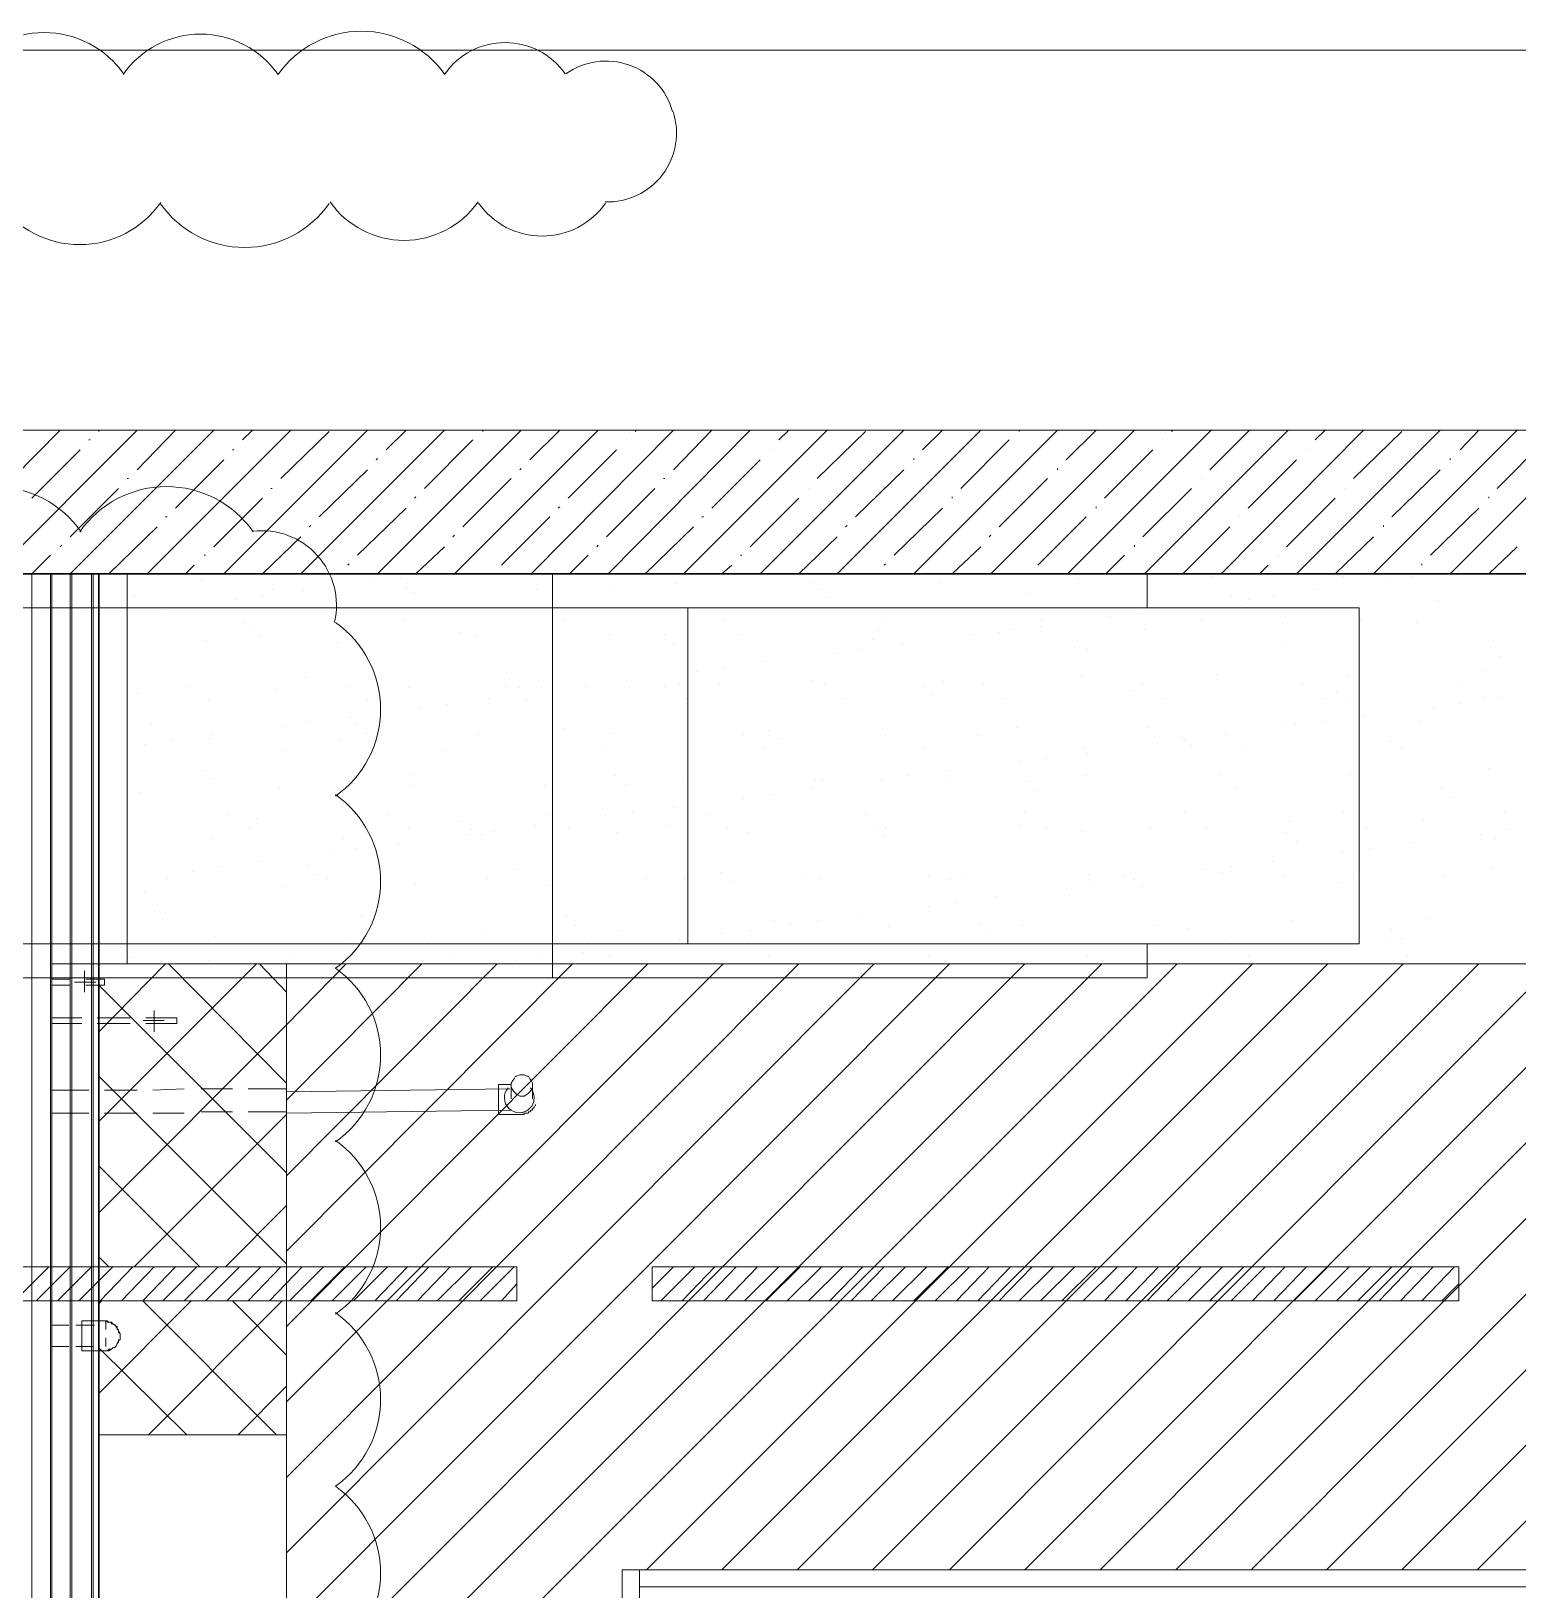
# Model space of a CAD drawing. Header units: millimetres. Extents: x -356862 to 418287, y 0 to 839748.
# Drawn here: x 382239 to 384501, y 762703 to 765074 of the extents above; entities that cross this region are included whole.
import ezdxf

# ---------------------------------------------------------------- set-up
doc = ezdxf.new("R2010")
doc.units = ezdxf.units.MM
doc.layers.add('PDF _Геометрия', color=7, linetype='Continuous', true_color=0xbababa)

msp = doc.modelspace()

# ---------------------------------------------------------------- linework, layer by layer
at = {"layer": 'PDF _Геометрия', "color": 1, "lineweight": 20}
for points in [[(382868.3751, 765008.4931, 0.520539998), (382614.7833, 765008.4931, 0.520540086), (382379, 765008.7787)], [(382380.2516, 765009.0975, 0.520539885), (382137.3001, 765009.0975, 0.520539952), (381908.4042, 765008.46)], [(382315.1154, 764312.9116, 0.520539955), (382050.8833, 764312.9116, 0.520539955), (381786.7486, 764312.9116)], [(382702.0277, 763384.6417, 0.520539955), (382702.0277, 763648.8738, 0.520539955), (382702.0277, 763913.0085)], [(382702.0277, 762596.5686, 0.520539955), (382702.0277, 762860.8006, 0.520539955), (382702.0277, 763124.9353)]]:
    msp.add_lwpolyline(points, format="xyb", dxfattribs=at)
at = {"layer": 'PDF _Геометрия', "color": 251, "lineweight": 20, "true_color": 0x545454}
msp.add_lwpolyline([(385981.1526, 763911.3212), (385981.1526, 763935.1357), (385981.1526, 765045.7542), (385885.8948, 765045.7542), (380241.8742, 765045.7542)], dxfattribs=at)
at = {"layer": 'PDF _Геометрия', "color": 7, "lineweight": 5}
msp.add_lwpolyline([(387093.9361, 764467.713), (387005.1732, 764467.713), (379546.9257, 764467.713), (379510.1216, 764614.9295), (379436.5134, 764318.3315), (379399.7093, 764467.713), (371939.2969, 764467.713), (371850.534, 764467.713)], dxfattribs=at)
at = {"layer": 'PDF _Геометрия', "color": 7, "lineweight": 30}
msp.add_lwpolyline([(372246.7196, 764467.713), (372246.7196, 764249.0532), (387005.1732, 764249.0532)], dxfattribs=at)
at = {"layer": 'PDF _Геометрия', "color": 8, "lineweight": 9, "true_color": 0x808080}
for points in [[(382066.9257, 764249.0532), (382283.4206, 764467.713)], [(382181.668, 764249.0532), (382400.3278, 764467.713)], [(382298.5752, 764249.0532), (382517.235, 764467.713)], [(382341.8742, 764465.548), (382341.8742, 764467.713)], [(382400.3278, 764407.0944), (382458.7814, 764467.713)], [(382415.4824, 764249.0532), (382634.1422, 764467.713)], [(382532.3897, 764249.0532), (382751.0495, 764467.713)], [(382560.534, 764452.5584), (382575.6886, 764467.713)], [(382618.9876, 764394.1047), (382692.5959, 764465.548)], [(382649.2969, 764249.0532), (382867.9567, 764467.713)], [(382766.2041, 764249.0532), (382984.8639, 764467.713)], [(382779.1938, 764437.4037), (382809.5031, 764467.713)], [(382883.1113, 764249.0532), (383101.7711, 764467.713)], [(382926.4103, 764465.548), (382926.4103, 764467.713)], [(382997.8536, 764422.2491), (383043.3175, 764467.713)], [(383000.0185, 764249.0532), (383216.5134, 764467.713)], [(383116.9257, 764249.0532), (383333.4206, 764467.713)], [(383158.0598, 764465.548), (383160.2247, 764467.713)], [(383216.5134, 764407.0944), (383274.967, 764467.713)], [(383231.668, 764249.0532), (383450.3278, 764467.713)], [(383348.5752, 764249.0532), (383567.235, 764467.713)], [(383376.7196, 764452.5584), (383391.8742, 764467.713)], [(383435.1732, 764394.1047), (383508.7814, 764465.548)], [(383465.4824, 764249.0532), (383684.1422, 764467.713)], [(383582.3897, 764249.0532), (383801.0495, 764467.713)], [(383595.3794, 764437.4037), (383625.6886, 764467.713)], [(383699.2969, 764249.0532), (383917.9567, 764467.713)], [(383742.5959, 764465.548), (383742.5959, 764467.713)], [(383814.0391, 764422.2491), (383859.5031, 764467.713)], [(383816.2041, 764249.0532), (384034.8639, 764467.713)], [(383933.1113, 764249.0532), (384151.7711, 764467.713)], [(383974.2453, 764465.548), (383976.4103, 764467.713)], [(384032.6989, 764407.0944), (384093.3175, 764467.713)], [(384050.0185, 764249.0532), (384266.5134, 764467.713)], [(384164.7608, 764249.0532), (384383.4206, 764467.713)], [(384192.9051, 764452.5584), (384208.0598, 764467.713)], [(384251.3587, 764394.1047), (384324.967, 764465.548)], [(384281.668, 764249.0532), (384500.3278, 764467.713)], [(384398.5752, 764249.0532), (384617.235, 764467.713)], [(384413.7299, 764437.4037), (384441.8742, 764467.713)], [(382240.1216, 764363.7955), (382313.7299, 764437.4037)], [(382326.7196, 764452.5584), (382328.8845, 764452.5584)], [(382545.3794, 764437.4037), (382547.5443, 764437.4037)], [(382837.6474, 764378.9501), (382911.2556, 764452.5584)], [(383056.3072, 764363.7955), (383129.9154, 764437.4037)], [(383145.0701, 764452.5584), (383145.0701, 764452.5584)], [(383363.7299, 764437.4037), (383363.7299, 764437.4037)], [(383653.833, 764378.9501), (383727.4412, 764452.5584)], [(383872.4928, 764363.7955), (383946.101, 764437.4037)], [(383961.2556, 764452.5584), (383961.2556, 764452.5584)], [(384179.9154, 764437.4037), (384179.9154, 764437.4037)], [(384470.0185, 764378.9501), (384543.6268, 764452.5584)], [(382458.7814, 764348.6408), (382532.3897, 764422.2491)], [(382764.0391, 764422.2491), (382766.2041, 764424.414)], [(382982.6989, 764407.0944), (382984.8639, 764409.2594)], [(383274.967, 764348.6408), (383348.5752, 764422.2491)], [(383582.3897, 764422.2491), (383582.3897, 764424.414)], [(383801.0495, 764407.0944), (383801.0495, 764409.2594)], [(384091.1526, 764348.6408), (384164.7608, 764422.2491)], [(384398.5752, 764422.2491), (384398.5752, 764424.414)], [(382385.1732, 764394.1047), (382387.3381, 764394.1047)], [(382677.4412, 764335.6511), (382751.0495, 764407.0944)], [(382896.101, 764320.4965), (382969.7093, 764394.1047)], [(383201.3587, 764394.1047), (383203.5237, 764394.1047)], [(383493.6268, 764335.6511), (383567.235, 764407.0944)], [(383712.2866, 764320.4965), (383785.8948, 764394.1047)], [(384019.7093, 764394.1047), (384019.7093, 764394.1047)], [(384309.8123, 764335.6511), (384383.4206, 764407.0944)], [(382298.5752, 764305.3419), (382372.1835, 764378.9501)], [(382517.235, 764290.1872), (382590.8433, 764363.7955)], [(382603.833, 764378.9501), (382605.9979, 764378.9501)], [(382822.4928, 764363.7955), (382824.6577, 764365.9604)], [(383114.7608, 764305.3419), (383188.369, 764378.9501)], [(383333.4206, 764290.1872), (383407.0288, 764363.7955)], [(383422.1835, 764378.9501), (383422.1835, 764378.9501)], [(383640.8433, 764363.7955), (383640.8433, 764365.9604)], [(383930.9464, 764305.3419), (384004.5546, 764378.9501)], [(384149.6062, 764290.1872), (384223.2144, 764363.7955)], [(384238.369, 764378.9501), (384238.369, 764378.9501)], [(384457.0288, 764363.7955), (384457.0288, 764365.9604)], [(382735.8948, 764277.1975), (382809.5031, 764348.6408)], [(383041.1526, 764348.6408), (383043.3175, 764350.8058)], [(383552.0804, 764277.1975), (383625.6886, 764348.6408)], [(383859.5031, 764348.6408), (383859.5031, 764350.8058)], [(384368.266, 764277.1975), (384441.8742, 764348.6408)], [(382357.0288, 764249.0532), (382430.6371, 764320.4965)], [(382443.6268, 764335.6511), (382445.7917, 764335.6511)], [(382662.2866, 764320.4965), (382664.4515, 764322.6614)], [(382954.5546, 764262.0429), (383028.1629, 764335.6511)], [(383173.2144, 764249.0532), (383246.8227, 764320.4965)], [(383259.8123, 764335.6511), (383261.9773, 764335.6511)], [(383478.4721, 764320.4965), (383480.6371, 764322.6614)], [(383770.7402, 764262.0429), (383844.3484, 764335.6511)], [(383991.5649, 764249.0532), (384063.0082, 764320.4965)], [(384078.1629, 764335.6511), (384078.1629, 764335.6511)], [(384296.8227, 764320.4965), (384296.8227, 764322.6614)], [(382283.4206, 764290.1872), (382285.5855, 764292.3522)], [(382590.8433, 764249.0532), (382649.2969, 764305.3419)], [(382824.6577, 764249.0532), (382867.9567, 764290.1872)], [(382880.9464, 764305.3419), (382883.1113, 764307.5068)], [(383099.6062, 764290.1872), (383101.7711, 764292.3522)], [(383407.0288, 764249.0532), (383465.4824, 764305.3419)], [(383640.8433, 764249.0532), (383684.1422, 764290.1872)], [(383697.1319, 764305.3419), (383699.2969, 764307.5068)], [(383917.9567, 764290.1872), (383917.9567, 764292.3522)], [(384223.2144, 764249.0532), (384281.668, 764305.3419)], [(384457.0288, 764249.0532), (384500.3278, 764290.1872)], [(382240.1216, 764249.0532), (382268.266, 764277.1975)], [(382502.0804, 764277.1975), (382504.2453, 764277.1975)], [(383058.4721, 764249.0532), (383086.6165, 764277.1975)], [(383318.266, 764277.1975), (383320.4309, 764277.1975)], [(383874.6577, 764249.0532), (383902.802, 764277.1975)], [(384136.6165, 764277.1975), (384136.6165, 764277.1975)], [(382473.9361, 764249.0532), (382486.9257, 764262.0429)], [(382720.7402, 764262.0429), (382722.9051, 764264.2078)], [(382941.5649, 764249.0532), (382941.5649, 764249.0532)], [(383290.1216, 764249.0532), (383305.2763, 764262.0429)], [(383536.9257, 764262.0429), (383539.0907, 764264.2078)], [(383757.7505, 764249.0532), (383757.7505, 764249.0532)], [(384108.4721, 764249.0532), (384121.4618, 764262.0429)], [(384355.2763, 764262.0429), (384355.2763, 764264.2078)]]:
    msp.add_lwpolyline(points, dxfattribs=at)
at = {"layer": 'PDF _Геометрия', "color": 150, "lineweight": 30, "true_color": 0x0080ff}
msp.add_lwpolyline([(382341.8742, 764249.0532), (382341.8742, 760278.5377), (375448.6783, 760278.5377), (375448.6783, 764249.0532)], close=True, dxfattribs=at)
at = {"layer": 'PDF _Геометрия', "color": 252, "lineweight": 18, "true_color": 0x989898}
for points in [[(375706.3072, 763686.1666), (375604.5546, 763686.1666), (375578.5752, 763686.1666), (375578.5752, 764197.0944), (375604.5546, 764197.0944), (375604.5546, 764249.0532), (383032.4928, 764249.0532), (383032.4928, 764197.0944), (375604.5546, 764197.0944), (375604.5546, 764249.0532), (375528.7814, 764249.0532), (375528.7814, 763634.2078), (375604.5546, 763634.2078), (375604.5546, 763686.1666)], [(383937.4412, 764197.0944), (383937.4412, 764249.0532), (383032.4928, 764249.0532), (383032.4928, 764197.0944)], [(383238.1629, 764197.0944), (383084.4515, 764197.0944), (383032.4928, 764197.0944), (383032.4928, 763686.1666)], [(382049.6062, 763686.1666), (383032.4928, 763686.1666), (383032.4928, 763634.2078), (382049.6062, 763634.2078)], [(383238.1629, 763686.1666), (383084.4515, 763686.1666), (383032.4928, 763686.1666), (383032.4928, 763634.2078), (383937.4412, 763634.2078), (383937.4412, 763686.1666)]]:
    msp.add_lwpolyline(points, dxfattribs=at)
at = {"layer": 'PDF _Геометрия', "color": 254, "lineweight": 5, "true_color": 0xdcdcdc}
for points in [[(382240.1216, 764249.0532), (382240.1216, 760278.5377)], [(382270.4309, 764249.0532), (382270.4309, 760278.5377)], [(382300.7402, 764249.0532), (382300.7402, 760278.5377)], [(382331.0495, 764249.0532), (382331.0495, 760278.5377)]]:
    msp.add_lwpolyline(points, close=True, dxfattribs=at)
for points in [[(382268.266, 760278.5377), (382268.266, 764249.0532)], [(382298.5752, 760278.5377), (382298.5752, 764249.0532)], [(382333.2144, 760278.5377), (382333.2144, 764249.0532)]]:
    msp.add_lwpolyline(points, dxfattribs=at)
at = {"layer": 'PDF _Геометрия', "color": 24, "lineweight": 18, "true_color": 0xa12502}
msp.add_lwpolyline([(382385.1732, 764249.0532), (386312.3897, 764249.0532), (386312.3897, 760278.5377), (386002.802, 760278.5377), (386002.802, 763655.8573), (382385.1732, 763655.8573)], close=True, dxfattribs=at)
for points in [[(384037.0288, 764244.7233), (384037.0288, 764244.7233)], [(384236.2041, 764244.7233), (384236.2041, 764244.7233)], [(384340.1216, 764244.7233), (384340.1216, 764244.7233)], [(382497.7505, 764238.2285), (382497.7505, 764238.2285)], [(382605.9979, 764225.2388), (382605.9979, 764225.2388)], [(382653.6268, 764223.0738), (382653.6268, 764223.0738)], [(382759.7093, 764238.2285), (382759.7093, 764238.2285)], [(382800.8433, 764242.5584), (382800.8433, 764242.5584)], [(382809.5031, 764233.8986), (382809.5031, 764233.8986)], [(382809.5031, 764227.4037), (382809.5031, 764227.4037)], [(382822.4928, 764220.9089), (382822.4928, 764220.9089)], [(383008.6783, 764225.2388), (383008.6783, 764225.2388)], [(383125.5855, 764227.4037), (383125.5855, 764227.4037)], [(383220.8433, 764233.8986), (383220.8433, 764233.8986)], [(383424.3484, 764236.0635), (383424.3484, 764236.0635)], [(383437.3381, 764225.2388), (383437.3381, 764225.2388)], [(383623.5237, 764236.0635), (383623.5237, 764236.0635)], [(383833.5237, 764242.5584), (383833.5237, 764242.5584)], [(384195.0701, 764225.2388), (384195.0701, 764225.2388)], [(384301.1526, 764238.2285), (384301.1526, 764238.2285)], [(382395.9979, 764216.579), (382395.9979, 764216.579)], [(382549.7093, 764210.0841), (382549.7093, 764210.0841)], [(382590.8433, 764214.414), (382590.8433, 764214.414)], [(383452.4928, 764212.2491), (383452.4928, 764212.2491)], [(383753.4206, 764218.7439), (383753.4206, 764218.7439)], [(383985.0701, 764197.0944), (383985.0701, 764197.0944)], [(384065.1732, 764216.579), (384065.1732, 764216.579)], [(384080.3278, 764201.4243), (384080.3278, 764201.4243)], [(384091.1526, 764210.0841), (384091.1526, 764210.0841)], [(384130.1216, 764216.579), (384130.1216, 764216.579)], [(384381.2556, 764207.9192), (384381.2556, 764207.9192)], [(382443.6268, 764194.9295), (382443.6268, 764194.9295)], [(382562.6989, 764175.445), (382562.6989, 764175.445)], [(382805.1732, 764177.6099), (382805.1732, 764177.6099)], [(383049.8123, 764177.6099), (383049.8123, 764177.6099)], [(383292.2866, 764177.6099), (383292.2866, 764177.6099)], [(383534.7608, 764177.6099), (383534.7608, 764177.6099)], [(383777.235, 764177.6099), (383777.235, 764177.6099)], [(383881.1526, 764184.1047), (383881.1526, 764184.1047)], [(383922.2866, 764188.4346), (383922.2866, 764188.4346)], [(384019.7093, 764179.7748), (384019.7093, 764179.7748)], [(384143.1113, 764173.28), (384143.1113, 764173.28)], [(384262.1835, 764179.7748), (384262.1835, 764179.7748)], [(384346.6165, 764175.445), (384346.6165, 764175.445)], [(382573.5237, 764166.7852), (382573.5237, 764166.7852)], [(382588.6783, 764153.7955), (382588.6783, 764153.7955)], [(382891.7711, 764160.2903), (382891.7711, 764160.2903)], [(382915.5855, 764153.7955), (382915.5855, 764153.7955)], [(383119.0907, 764155.9604), (383119.0907, 764155.9604)], [(383203.5237, 764155.9604), (383203.5237, 764155.9604)], [(383318.266, 764155.9604), (383318.266, 764155.9604)], [(383519.6062, 764149.4656), (383519.6062, 764149.4656)], [(383528.266, 764162.4553), (383528.266, 764162.4553)], [(383671.1526, 764155.9604), (383671.1526, 764155.9604)], [(383712.2866, 764160.2903), (383712.2866, 764160.2903)], [(383733.9361, 764164.6202), (383733.9361, 764164.6202)], [(383775.0701, 764168.9501), (383775.0701, 764168.9501)], [(383933.1113, 764164.6202), (383933.1113, 764164.6202)], [(382506.4103, 764147.3006), (382506.4103, 764147.3006)], [(382705.5855, 764145.1357), (382705.5855, 764145.1357)], [(383216.5134, 764142.9707), (383216.5134, 764142.9707)], [(383461.1526, 764127.8161), (383461.1526, 764127.8161)], [(383502.2866, 764134.3109), (383502.2866, 764134.3109)], [(383565.0701, 764140.8058), (383565.0701, 764140.8058)], [(383831.3587, 764147.3006), (383831.3587, 764147.3006)], [(383846.5134, 764134.3109), (383846.5134, 764134.3109)], [(384147.4412, 764140.8058), (384147.4412, 764140.8058)], [(384459.1938, 764136.4759), (384459.1938, 764136.4759)], [(383292.2866, 764106.1666), (383292.2866, 764106.1666)], [(383355.0701, 764114.8264), (383355.0701, 764114.8264)], [(384452.6989, 764101.8367), (384452.6989, 764101.8367)], [(384474.3484, 764123.4862), (384474.3484, 764123.4862)], [(382476.101, 764078.0223), (382476.101, 764078.0223)], [(382655.7917, 764091.012), (382655.7917, 764091.012)], [(382718.5752, 764078.0223), (382718.5752, 764078.0223)], [(382961.0495, 764078.0223), (382961.0495, 764078.0223)], [(382967.5443, 764088.847), (382967.5443, 764088.847)], [(383082.2866, 764078.0223), (383082.2866, 764078.0223)], [(383145.0701, 764086.6821), (383145.0701, 764086.6821)], [(383203.5237, 764078.0223), (383203.5237, 764078.0223)], [(383225.1732, 764082.3522), (383225.1732, 764082.3522)], [(383251.1526, 764099.6718), (383251.1526, 764099.6718)], [(383285.7917, 764082.3522), (383285.7917, 764082.3522)], [(383428.6783, 764086.6821), (383428.6783, 764086.6821)], [(383445.9979, 764080.1872), (383445.9979, 764080.1872)], [(383597.5443, 764078.0223), (383597.5443, 764078.0223)], [(383627.8536, 764084.5171), (383627.8536, 764084.5171)], [(383688.4721, 764080.1872), (383688.4721, 764080.1872)], [(383837.8536, 764093.1769), (383837.8536, 764093.1769)], [(383930.9464, 764080.1872), (383930.9464, 764080.1872)], [(384043.5237, 764095.3419), (384043.5237, 764095.3419)], [(384173.4206, 764080.1872), (384173.4206, 764080.1872)], [(384242.6989, 764093.1769), (384242.6989, 764093.1769)], [(384415.8948, 764080.1872), (384415.8948, 764080.1872)], [(382400.3278, 764067.1975), (382400.3278, 764067.1975)], [(382508.5752, 764056.3728), (382508.5752, 764056.3728)], [(382610.3278, 764073.6924), (382610.3278, 764073.6924)], [(382751.0495, 764056.3728), (382751.0495, 764056.3728)], [(382813.833, 764075.8573), (382813.833, 764075.8573)], [(382935.0701, 764058.5377), (382935.0701, 764058.5377)], [(382982.6989, 764075.8573), (382982.6989, 764075.8573)], [(382993.5237, 764056.3728), (382993.5237, 764056.3728)], [(383015.1732, 764075.8573), (383015.1732, 764075.8573)], [(383041.1526, 764073.6924), (383041.1526, 764073.6924)], [(383235.9979, 764058.5377), (383235.9979, 764058.5377)], [(383478.4721, 764058.5377), (383478.4721, 764058.5377)], [(383610.534, 764065.0326), (383610.534, 764065.0326)], [(383720.9464, 764058.5377), (383720.9464, 764058.5377)], [(383913.6268, 764071.5274), (383913.6268, 764071.5274)], [(383963.4206, 764058.5377), (383963.4206, 764058.5377)], [(384208.0598, 764058.5377), (384208.0598, 764058.5377)], [(384225.3794, 764069.3625), (384225.3794, 764069.3625)], [(384240.534, 764056.3728), (384240.534, 764056.3728)], [(384450.534, 764060.7027), (384450.534, 764060.7027)], [(384476.5134, 764060.7027), (384476.5134, 764060.7027)], [(382725.0701, 764030.3934), (382725.0701, 764030.3934)], [(382831.1526, 764045.548), (382831.1526, 764045.548)], [(382872.2866, 764049.8779), (382872.2866, 764049.8779)], [(384266.5134, 764032.5584), (384266.5134, 764032.5584)], [(384372.5959, 764045.548), (384372.5959, 764045.548)], [(384413.7299, 764052.0429), (384413.7299, 764052.0429)], [(382421.9773, 764021.7336), (382421.9773, 764021.7336)], [(382621.1526, 764017.4037), (382621.1526, 764017.4037)], [(382662.2866, 764023.8986), (382662.2866, 764023.8986)], [(382733.7299, 764019.5687), (382733.7299, 764019.5687)], [(382748.8845, 764006.579), (382748.8845, 764006.579)], [(383049.8123, 764013.0738), (383049.8123, 764013.0738)], [(383123.4206, 764006.579), (383123.4206, 764006.579)], [(383361.5649, 764010.9089), (383361.5649, 764010.9089)], [(383534.7608, 764013.0738), (383534.7608, 764013.0738)], [(383738.266, 764015.2388), (383738.266, 764015.2388)], [(383937.4412, 764015.2388), (383937.4412, 764015.2388)], [(384147.4412, 764021.7336), (384147.4412, 764021.7336)], [(384162.5959, 764019.5687), (384162.5959, 764019.5687)], [(384203.7299, 764023.8986), (384203.7299, 764023.8986)], [(384353.1113, 764023.8986), (384353.1113, 764023.8986)], [(382411.1526, 763989.2594), (382411.1526, 763989.2594)], [(382452.2866, 763995.7542), (382452.2866, 763995.7542)], [(382510.7402, 763997.9192), (382510.7402, 763997.9192)], [(382515.0701, 764004.414), (382515.0701, 764004.414)], [(382709.9154, 763995.7542), (382709.9154, 763995.7542)], [(382919.9154, 764004.414), (382919.9154, 764004.414)], [(383112.5959, 763982.7645), (383112.5959, 763982.7645)], [(383322.5959, 764004.414), (383322.5959, 764004.414)], [(383355.0701, 763982.7645), (383355.0701, 763982.7645)], [(383376.7196, 763997.9192), (383376.7196, 763997.9192)], [(383597.5443, 763982.7645), (383597.5443, 763982.7645)], [(383679.8123, 764002.2491), (383679.8123, 764002.2491)], [(383840.0185, 763982.7645), (383840.0185, 763982.7645)], [(383952.5959, 763991.4243), (383952.5959, 763991.4243)], [(383991.5649, 764000.0841), (383991.5649, 764000.0841)], [(383993.7299, 763995.7542), (383993.7299, 763995.7542)], [(384004.5546, 763987.0944), (384004.5546, 763987.0944)], [(384056.5134, 764004.414), (384056.5134, 764004.414)], [(384082.4928, 763982.7645), (384082.4928, 763982.7645)], [(384307.6474, 763993.5893), (384307.6474, 763993.5893)], [(384324.967, 763984.9295), (384324.967, 763984.9295)], [(382625.4824, 763980.5996), (382625.4824, 763980.5996)], [(382870.1216, 763980.5996), (382870.1216, 763980.5996)], [(383742.5959, 763963.28), (383742.5959, 763963.28)], [(383783.7299, 763967.6099), (383783.7299, 763967.6099)], [(383846.5134, 763976.2697), (383846.5134, 763976.2697)], [(382499.9154, 763950.2903), (382499.9154, 763950.2903)], [(382515.0701, 763937.3006), (382515.0701, 763937.3006)], [(382815.9979, 763943.7955), (382815.9979, 763943.7955)], [(383127.7505, 763941.6305), (383127.7505, 763941.6305)], [(383433.0082, 763935.1357), (383433.0082, 763935.1357)], [(383443.833, 763935.1357), (383443.833, 763935.1357)], [(383532.5959, 763935.1357), (383532.5959, 763935.1357)], [(383573.7299, 763941.6305), (383573.7299, 763941.6305)], [(383632.1835, 763935.1357), (383632.1835, 763935.1357)], [(383636.5134, 763950.2903), (383636.5134, 763950.2903)], [(383844.3484, 763941.6305), (383844.3484, 763941.6305)], [(384047.8536, 763943.7955), (384047.8536, 763943.7955)], [(384247.0288, 763943.7955), (384247.0288, 763943.7955)], [(384457.0288, 763952.4553), (384457.0288, 763952.4553)], [(382404.6577, 763915.6511), (382404.6577, 763915.6511)], [(382616.8227, 763924.3109), (382616.8227, 763924.3109)], [(382820.3278, 763926.4759), (382820.3278, 763926.4759)], [(383019.5031, 763926.4759), (383019.5031, 763926.4759)], [(383142.9051, 763928.6408), (383142.9051, 763928.6408)], [(383229.5031, 763932.9707), (383229.5031, 763932.9707)], [(383363.7299, 763913.4862), (383363.7299, 763913.4862)], [(383426.5134, 763922.146), (383426.5134, 763922.146)], [(383755.5855, 763932.9707), (383755.5855, 763932.9707)], [(383770.7402, 763919.981), (383770.7402, 763919.981)], [(384073.833, 763924.3109), (384073.833, 763924.3109)], [(384385.5855, 763922.146), (384385.5855, 763922.146)], [(383216.5134, 763894.0017), (383216.5134, 763894.0017)], [(383322.5959, 763906.9913), (383322.5959, 763906.9913)], [(384398.5752, 763909.1563), (384398.5752, 763909.1563)], [(382538.8845, 763883.1769), (382538.8845, 763883.1769)], [(382582.1835, 763876.6821), (382582.1835, 763876.6821)], [(382781.3587, 763883.1769), (382781.3587, 763883.1769)], [(382893.9361, 763872.3522), (382893.9361, 763872.3522)], [(383006.5134, 763865.8573), (383006.5134, 763865.8573)], [(383023.833, 763883.1769), (383023.833, 763883.1769)], [(383112.5959, 763881.012), (383112.5959, 763881.012)], [(383153.7299, 763885.3419), (383153.7299, 763885.3419)], [(383210.0185, 763865.8573), (383210.0185, 763865.8573)], [(383266.3072, 763883.1769), (383266.3072, 763883.1769)], [(383508.7814, 763883.1769), (383508.7814, 763883.1769)], [(383521.7711, 763863.6924), (383521.7711, 763863.6924)], [(383541.2556, 763863.6924), (383541.2556, 763863.6924)], [(383742.5959, 763865.8573), (383742.5959, 763865.8573)], [(383751.2556, 763885.3419), (383751.2556, 763885.3419)], [(383783.7299, 763863.6924), (383783.7299, 763863.6924)], [(383941.7711, 763863.6924), (383941.7711, 763863.6924)], [(383993.7299, 763885.3419), (383993.7299, 763885.3419)], [(384028.369, 763863.6924), (384028.369, 763863.6924)], [(384153.9361, 763872.3522), (384153.9361, 763872.3522)], [(384236.2041, 763885.3419), (384236.2041, 763885.3419)], [(384270.8433, 763863.6924), (384270.8433, 763863.6924)], [(384357.4412, 763874.5171), (384357.4412, 763874.5171)], [(384480.8433, 763885.3419), (384480.8433, 763885.3419)], [(382515.0701, 763846.3728), (382515.0701, 763846.3728)], [(382571.3587, 763861.5274), (382571.3587, 763861.5274)], [(382714.2453, 763846.3728), (382714.2453, 763846.3728)], [(382813.833, 763861.5274), (382813.833, 763861.5274)], [(382902.5959, 763852.8676), (382902.5959, 763852.8676)], [(382909.0907, 763859.3625), (382909.0907, 763859.3625)], [(382924.2453, 763852.8676), (382924.2453, 763852.8676)], [(382943.7299, 763857.1975), (382943.7299, 763857.1975)], [(383056.3072, 763861.5274), (383056.3072, 763861.5274)], [(383129.9154, 763855.0326), (383129.9154, 763855.0326)], [(383298.7814, 763861.5274), (383298.7814, 763861.5274)], [(383329.0907, 763855.0326), (383329.0907, 763855.0326)], [(383536.9257, 763850.7027), (383536.9257, 763850.7027)], [(383539.0907, 763861.5274), (383539.0907, 763861.5274)], [(383837.8536, 763857.1975), (383837.8536, 763857.1975)], [(384149.6062, 763855.0326), (384149.6062, 763855.0326)], [(384164.7608, 763842.0429), (384164.7608, 763842.0429)], [(384337.9567, 763839.8779), (384337.9567, 763839.8779)], [(384444.0391, 763852.8676), (384444.0391, 763852.8676)], [(384467.8536, 763846.3728), (384467.8536, 763846.3728)], [(384485.1732, 763859.3625), (384485.1732, 763859.3625)], [(382694.7608, 763824.7233), (382694.7608, 763824.7233)], [(382733.7299, 763831.2181), (382733.7299, 763831.2181)], [(382798.6783, 763837.713), (382798.6783, 763837.713)], [(384234.0391, 763826.8882), (384234.0391, 763826.8882)], [(384275.1732, 763831.2181), (384275.1732, 763831.2181)], [(382484.7608, 763796.579), (382484.7608, 763796.579)], [(382523.7299, 763803.0738), (382523.7299, 763803.0738)], [(382588.6783, 763811.7336), (382588.6783, 763811.7336)], [(382660.1216, 763805.2388), (382660.1216, 763805.2388)], [(382673.1113, 763792.2491), (382673.1113, 763792.2491)], [(382976.2041, 763798.7439), (382976.2041, 763798.7439)], [(383287.9567, 763794.414), (383287.9567, 763794.414)], [(383848.6783, 763792.2491), (383848.6783, 763792.2491)], [(384024.0391, 763798.7439), (384024.0391, 763798.7439)], [(384052.1835, 763794.414), (384052.1835, 763794.414)], [(384065.1732, 763803.0738), (384065.1732, 763803.0738)], [(384127.9567, 763811.7336), (384127.9567, 763811.7336)], [(384251.3587, 763794.414), (384251.3587, 763794.414)], [(384461.3587, 763800.9089), (384461.3587, 763800.9089)], [(382445.7917, 763785.7542), (382445.7917, 763785.7542)], [(382621.1526, 763772.7645), (382621.1526, 763772.7645)], [(382690.4309, 763785.7542), (382690.4309, 763785.7542)], [(382824.6577, 763777.0944), (382824.6577, 763777.0944)], [(382932.9051, 763785.7542), (382932.9051, 763785.7542)], [(383023.833, 763774.9295), (383023.833, 763774.9295)], [(383175.3794, 763785.7542), (383175.3794, 763785.7542)], [(383233.833, 763783.5893), (383233.833, 763783.5893)], [(383303.1113, 763781.4243), (383303.1113, 763781.4243)], [(383417.8536, 763787.9192), (383417.8536, 763787.9192)], [(383439.5031, 763785.7542), (383439.5031, 763785.7542)], [(383604.0391, 763787.9192), (383604.0391, 763787.9192)], [(383638.6783, 763783.5893), (383638.6783, 763783.5893)], [(383660.3278, 763787.9192), (383660.3278, 763787.9192)], [(383814.0391, 763770.5996), (383814.0391, 763770.5996)], [(383855.1732, 763777.0944), (383855.1732, 763777.0944)], [(383902.802, 763787.9192), (383902.802, 763787.9192)], [(383915.7917, 763785.7542), (383915.7917, 763785.7542)], [(383917.9567, 763783.5893), (383917.9567, 763783.5893)], [(383930.9464, 763772.7645), (383930.9464, 763772.7645)], [(384145.2763, 763787.9192), (384145.2763, 763787.9192)], [(384231.8742, 763779.2594), (384231.8742, 763779.2594)], [(384387.7505, 763787.9192), (384387.7505, 763787.9192)], [(382411.1526, 763766.2697), (382411.1526, 763766.2697)], [(383645.1732, 763748.9501), (383645.1732, 763748.9501)], [(383707.9567, 763757.6099), (383707.9567, 763757.6099)], [(382426.3072, 763735.9604), (382426.3072, 763735.9604)], [(382439.2969, 763722.9707), (382439.2969, 763722.9707)], [(382742.3897, 763729.4656), (382742.3897, 763729.4656)], [(383054.1422, 763727.3006), (383054.1422, 763727.3006)], [(383497.9567, 763729.4656), (383497.9567, 763729.4656)], [(383604.0391, 763742.4553), (383604.0391, 763742.4553)], [(384361.7711, 763725.1357), (384361.7711, 763725.1357)], [(382930.7402, 763703.4862), (382930.7402, 763703.4862)], [(383067.1319, 763714.3109), (383067.1319, 763714.3109)], [(383134.2453, 763705.6511), (383134.2453, 763705.6511)], [(383290.1216, 763701.3212), (383290.1216, 763701.3212)], [(383333.4206, 763705.6511), (383333.4206, 763705.6511)], [(383370.2247, 763720.8058), (383370.2247, 763720.8058)], [(383394.0391, 763716.4759), (383394.0391, 763716.4759)], [(383435.1732, 763720.8058), (383435.1732, 763720.8058)], [(383543.4206, 763712.146), (383543.4206, 763712.146)], [(383681.9773, 763716.4759), (383681.9773, 763716.4759)], [(383697.1319, 763703.4862), (383697.1319, 763703.4862)], [(383746.9257, 763714.3109), (383746.9257, 763714.3109)], [(383948.266, 763714.3109), (383948.266, 763714.3109)], [(383998.0598, 763709.981), (383998.0598, 763709.981)], [(384158.266, 763720.8058), (384158.266, 763720.8058)], [(384309.8123, 763707.8161), (384309.8123, 763707.8161)], [(382519.4, 763696.9913), (382519.4, 763696.9913)], [(382601.668, 763686.1666), (382601.668, 763686.1666)], [(382718.5752, 763694.8264), (382718.5752, 763694.8264)], [(382844.1422, 763688.3315), (382844.1422, 763688.3315)], [(383086.6165, 763688.3315), (383086.6165, 763688.3315)], [(383186.2041, 763688.3315), (383186.2041, 763688.3315)], [(383225.1732, 763692.6614), (383225.1732, 763692.6614)], [(383329.0907, 763688.3315), (383329.0907, 763688.3315)], [(383571.5649, 763688.3315), (383571.5649, 763688.3315)], [(383814.0391, 763688.3315), (383814.0391, 763688.3315)], [(384056.5134, 763690.4965), (384056.5134, 763690.4965)], [(384301.1526, 763690.4965), (384301.1526, 763690.4965)], [(384324.967, 763694.8264), (384324.967, 763694.8264)], [(382391.668, 763664.5171), (382391.668, 763664.5171)], [(382508.5752, 763660.1872), (382508.5752, 763660.1872)], [(382634.1422, 763666.6821), (382634.1422, 763666.6821)], [(382820.3278, 763658.0223), (382820.3278, 763658.0223)], [(382876.6165, 763666.6821), (382876.6165, 763666.6821)], [(382976.2041, 763660.1872), (382976.2041, 763660.1872)], [(383015.1732, 763666.6821), (383015.1732, 763666.6821)], [(383080.1216, 763673.1769), (383080.1216, 763673.1769)], [(383119.0907, 763666.6821), (383119.0907, 763666.6821)], [(383361.5649, 763666.6821), (383361.5649, 763666.6821)], [(383604.0391, 763666.6821), (383604.0391, 763666.6821)], [(383846.5134, 763668.847), (383846.5134, 763668.847)], [(384091.1526, 763668.847), (384091.1526, 763668.847)], [(384333.6268, 763668.847), (384333.6268, 763668.847)]]:
    msp.add_lwpolyline(points, dxfattribs=at)
at = {"layer": 'PDF _Геометрия', "color": 252, "lineweight": 18, "true_color": 0x989898}
msp.add_lwpolyline([(384260.0185, 764197.0944), (384260.0185, 763686.1666), (383238.1629, 763686.1666), (383238.1629, 764197.0944)], close=True, dxfattribs=at)
at = {"layer": 'PDF _Геометрия', "color": 7, "lineweight": 9}
for points in [[(382270.4309, 763489.1563), (382270.4309, 763655.8573), (386002.802, 763655.8573), (386002.802, 760278.5377), (382270.4309, 760278.5377), (382270.4309, 760443.0738)], [(382627.6474, 763655.8573), (382627.6474, 760278.5377)], [(382270.4309, 763123.28), (382270.4309, 763367.9192)], [(382270.4309, 762757.4037), (382270.4309, 763002.0429)], [(383138.5752, 760278.5377), (383138.5752, 762733.5893), (385286.2041, 762733.5893), (385286.2041, 760278.5377)], [(383164.5546, 762733.5893), (383164.5546, 762707.6099)], [(383164.5546, 760278.5377), (383164.5546, 762707.6099), (385262.3897, 762707.6099), (385262.3897, 760278.5377)]]:
    msp.add_lwpolyline(points, dxfattribs=at)
at = {"layer": 'PDF _Геометрия', "color": 20, "lineweight": 5, "true_color": 0xe65319}
for points in [[(382341.8742, 763551.9398), (382443.6268, 763655.8573)], [(382341.8742, 763415.548), (382582.1835, 763655.8573)], [(382627.6474, 763474.0017), (382447.9567, 763655.8573)], [(382627.6474, 763612.5584), (382586.5134, 763655.8573)], [(382627.6474, 763337.6099), (382341.8742, 763623.3831)], [(382341.8742, 763276.9913), (382627.6474, 763562.7645)], [(382627.6474, 763199.0532), (382341.8742, 763484.8264)], [(382395.9979, 763194.7233), (382627.6474, 763426.3728)], [(382495.5855, 763194.7233), (382341.8742, 763348.4346)], [(382534.5546, 763194.7233), (382627.6474, 763287.8161)], [(382357.0288, 763194.7233), (382341.8742, 763209.8779)], [(382341.8742, 763138.4346), (382346.2041, 763142.7645)], [(382341.8742, 763002.0429), (382482.5959, 763142.7645)], [(382612.4928, 762939.2594), (382408.9876, 763142.7645)], [(382417.6474, 762939.2594), (382621.1526, 763142.7645)], [(382627.6474, 763060.4965), (382545.3794, 763142.7645)], [(382476.101, 762939.2594), (382341.8742, 763071.3212)], [(382554.0391, 762939.2594), (382627.6474, 763012.8676)]]:
    msp.add_lwpolyline(points, dxfattribs=at)
at = {"layer": 'PDF _Геометрия', "color": 7, "lineweight": 20}
msp.add_lwpolyline([(382627.6474, 763655.8573), (382341.8742, 763655.8573), (382341.8742, 762939.2594), (382627.6474, 762939.2594)], close=True, dxfattribs=at)
at = {"layer": 'PDF _Геометрия', "color": 171, "lineweight": 20, "true_color": 0x7f7fff}
for points in [[(382627.6474, 763562.7645), (382718.5752, 763655.8573)], [(382627.6474, 763448.0223), (382833.3175, 763655.8573)], [(382627.6474, 763333.28), (382948.0598, 763655.8573)], [(382627.6474, 763218.5377), (383062.802, 763655.8573)], [(382627.6474, 763103.7955), (383177.5443, 763655.8573)], [(382627.6474, 762989.0532), (383292.2866, 763655.8573)], [(382627.6474, 762874.3109), (383407.0288, 763655.8573)], [(382627.6474, 762759.5687), (383521.7711, 763655.8573)], [(382627.6474, 762644.8264), (383636.5134, 763655.8573)], [(382627.6474, 762530.0841), (383751.2556, 763655.8573)], [(382627.6474, 762415.3419), (383868.1629, 763655.8573)], [(382627.6474, 762300.5996), (383982.9051, 763655.8573)], [(383175.3794, 762733.5893), (384097.6474, 763655.8573)], [(383290.1216, 762733.5893), (384212.3897, 763655.8573)], [(383404.8639, 762733.5893), (384327.1319, 763655.8573)], [(383519.6062, 762733.5893), (384441.8742, 763655.8573)], [(383636.5134, 762733.5893), (384556.6165, 763655.8573)], [(383751.2556, 762733.5893), (384671.3587, 763655.8573)], [(383865.9979, 762733.5893), (384786.101, 763655.8573)], [(383980.7402, 762733.5893), (384900.8433, 763655.8573)], [(384095.4824, 762733.5893), (385015.5855, 763655.8573)], [(384210.2247, 762733.5893), (385130.3278, 763655.8573)], [(384324.967, 762733.5893), (385245.0701, 763655.8573)], [(384439.7093, 762733.5893), (385359.8123, 763655.8573)]]:
    msp.add_lwpolyline(points, dxfattribs=at)
at = {"layer": 'PDF _Геометрия', "color": 5, "lineweight": 5}
for points in [[(382298.5752, 763632.0429), (382270.4309, 763632.0429)], [(382322.3897, 763623.3831), (382350.534, 763623.3831), (382350.534, 763627.713), (382350.534, 763632.0429), (382322.3897, 763632.0429)], [(382270.4309, 763623.3831), (382298.5752, 763623.3831)], [(382315.8948, 763573.5893), (382270.4309, 763573.5893)], [(382270.4309, 763564.9295), (382315.8948, 763564.9295)], [(382389.5031, 763573.5893), (382339.7093, 763573.5893)], [(382339.7093, 763564.9295), (382389.5031, 763564.9295)], [(382413.3175, 763564.9295), (382460.9464, 763564.9295), (382460.9464, 763569.2594), (382460.9464, 763573.5893), (382413.3175, 763573.5893)]]:
    msp.add_lwpolyline(points, dxfattribs=at)
at = {"layer": 'PDF _Геометрия', "color": 1, "lineweight": 5}
for points in [[(382305.0701, 763627.713), (382337.5443, 763627.713)], [(382320.2247, 763612.5584), (382320.2247, 763645.0326)], [(382426.3072, 763551.9398), (382426.3072, 763584.414)], [(382408.9876, 763569.2594), (382441.4618, 763569.2594)], [(382963.2144, 763450.1872), (382963.2144, 763450.1872)], [(383004.3484, 763439.3625), (383004.3484, 763437.1975), (383002.1835, 763435.0326), (383002.1835, 763432.8676), (383000.0185, 763432.8676), (382997.8536, 763430.7027), (382995.6886, 763430.7027), (382995.6886, 763428.5377), (382993.5237, 763428.5377), (382991.3587, 763428.5377), (382989.1938, 763428.5377), (382989.1938, 763426.3728), (382987.0288, 763426.3728)], [(383006.5134, 763441.5274), (383006.5134, 763439.3625)], [(383008.6783, 763450.1872), (383008.6783, 763450.1872)]]:
    msp.add_lwpolyline(points, dxfattribs=at)
at = {"layer": 'PDF _Геометрия', "color": 4, "lineweight": 5}
for points in [[(383002.1835, 763471.8367), (383002.1835, 763474.0017), (383000.0185, 763478.3315), (382997.8536, 763480.4965), (382995.6886, 763484.8264), (382993.5237, 763484.8264), (382989.1938, 763486.9913), (382984.8639, 763486.9913), (382982.6989, 763486.9913), (382978.369, 763484.8264), (382976.2041, 763484.8264), (382974.0391, 763480.4965), (382971.8742, 763478.3315), (382969.7093, 763474.0017), (382969.7093, 763471.8367), (382969.7093, 763467.5068), (382971.8742, 763463.1769), (382974.0391, 763461.012), (382976.2041, 763458.847), (382978.369, 763456.6821), (382982.6989, 763454.5171), (382984.8639, 763454.5171), (382989.1938, 763454.5171), (382993.5237, 763456.6821), (382995.6886, 763458.847), (382997.8536, 763461.012), (383000.0185, 763463.1769), (383002.1835, 763467.5068)], [(382352.6989, 763112.4553), (382357.0288, 763110.2903), (382361.3587, 763110.2903), (382363.5237, 763108.1254), (382367.8536, 763105.9604), (382370.0185, 763101.6305), (382372.1835, 763097.3006), (382374.3484, 763092.9707), (382374.3484, 763088.6408), (382374.3484, 763090.8058), (382374.3484, 763092.9707), (382372.1835, 763095.1357), (382372.1835, 763097.3006), (382372.1835, 763099.4656), (382370.0185, 763099.4656), (382370.0185, 763101.6305), (382370.0185, 763103.7955), (382367.8536, 763103.7955), (382367.8536, 763105.9604), (382365.6886, 763105.9604), (382363.5237, 763108.1254), (382361.3587, 763108.1254), (382361.3587, 763110.2903), (382359.1938, 763110.2903), (382357.0288, 763110.2903), (382354.8639, 763110.2903), (382354.8639, 763112.4553)]]:
    msp.add_lwpolyline(points, close=True, dxfattribs=at)
for points in [[(382326.7196, 763463.1769), (382270.4309, 763463.1769)], [(382400.3278, 763463.1769), (382350.534, 763463.1769)], [(382471.7711, 763465.3419), (382424.1422, 763463.1769)], [(382545.3794, 763465.3419), (382497.7505, 763465.3419)], [(382627.6474, 763465.3419), (382569.1938, 763465.3419)], [(382967.5443, 763465.3419), (382627.6474, 763461.012)], [(382987.0288, 763426.3728), (382950.2247, 763426.3728), (382950.2247, 763448.0223), (382950.2247, 763467.5068), (382950.2247, 763471.8367), (382969.7093, 763471.8367), (382969.7093, 763450.1872)], [(383002.1835, 763450.1872), (383002.1835, 763471.8367)], [(382326.7196, 763428.5377), (382270.4309, 763428.5377)], [(382400.3278, 763428.5377), (382350.534, 763428.5377)], [(382471.7711, 763428.5377), (382424.1422, 763428.5377)], [(382545.3794, 763430.7027), (382497.7505, 763430.7027)], [(382627.6474, 763430.7027), (382569.1938, 763430.7027)], [(382627.6474, 763428.5377), (382969.7093, 763432.8676)], [(382296.4103, 763105.9604), (382270.4309, 763105.9604)], [(382335.3794, 763105.9604), (382307.235, 763105.9604)], [(382352.6989, 763112.4553), (382315.8948, 763112.4553), (382315.8948, 763090.8058), (382315.8948, 763066.9913), (382350.534, 763066.9913)], [(382352.6989, 763099.4656), (382352.6989, 763112.4553), (382354.8639, 763112.4553), (382357.0288, 763110.2903)], [(382365.6886, 763105.9604), (382363.5237, 763108.1254), (382359.1938, 763110.2903)], [(382348.369, 763066.9913), (382352.6989, 763066.9913), (382357.0288, 763066.9913), (382361.3587, 763069.1563), (382363.5237, 763071.3212), (382367.8536, 763073.4862), (382370.0185, 763077.8161), (382372.1835, 763079.981), (382372.1835, 763084.3109)], [(382354.8639, 763066.9913), (382352.6989, 763066.9913), (382350.534, 763066.9913), (382354.8639, 763066.9913), (382357.0288, 763069.1563), (382361.3587, 763069.1563), (382363.5237, 763071.3212), (382367.8536, 763073.4862), (382370.0185, 763077.8161), (382372.1835, 763082.146)], [(382352.6989, 763073.4862), (382352.6989, 763086.4759)], [(382365.6886, 763071.3212), (382367.8536, 763073.4862), (382370.0185, 763077.8161), (382372.1835, 763082.146), (382374.3484, 763084.3109), (382374.3484, 763088.6408)], [(382374.3484, 763092.9707), (382372.1835, 763097.3006), (382370.0185, 763101.6305), (382367.8536, 763103.7955)], [(382374.3484, 763088.6408), (382374.3484, 763088.6408)], [(382270.4309, 763073.4862), (382296.4103, 763073.4862)], [(382307.235, 763073.4862), (382333.2144, 763073.4862)]]:
    msp.add_lwpolyline(points, dxfattribs=at)
msp.add_lwpolyline([(382964.8867, 763466.8852, 0.185912607), (382959.1664, 763451.5793, 0.999999674), (383004.6281, 763452.0326, 0.180313697), (382998.9338, 763466.8558)], format="xyb", dxfattribs=at)
at = {"layer": 'PDF _Геометрия', "color": 92, "lineweight": 20, "true_color": 0x00dd00}
for points in [[(381750.8433, 763142.7645), (381750.8433, 763194.7233), (382978.369, 763194.7233), (382978.369, 763142.7645), (381750.8433, 763142.7645), (382978.369, 763142.7645), (382978.369, 763194.7233), (381750.8433, 763194.7233)], [(383184.0391, 763142.7645), (383184.0391, 763194.7233), (384411.5649, 763194.7233), (384411.5649, 763142.7645), (383184.0391, 763142.7645), (384411.5649, 763142.7645), (384411.5649, 763194.7233), (383184.0391, 763194.7233)]]:
    msp.add_lwpolyline(points, close=True, dxfattribs=at)
at = {"layer": 'PDF _Геометрия', "color": 92, "lineweight": 5, "true_color": 0x00dd00}
for points in [[(382214.1422, 763142.7645), (382266.101, 763194.7233)], [(382246.6165, 763142.7645), (382298.5752, 763194.7233)], [(382279.0907, 763142.7645), (382331.0495, 763194.7233)], [(382311.5649, 763142.7645), (382363.5237, 763194.7233)], [(382344.0391, 763142.7645), (382393.833, 763194.7233)], [(382376.5134, 763142.7645), (382426.3072, 763194.7233)], [(382408.9876, 763142.7645), (382458.7814, 763194.7233)], [(382439.2969, 763142.7645), (382491.2556, 763194.7233)], [(382471.7711, 763142.7645), (382523.7299, 763194.7233)], [(382504.2453, 763142.7645), (382556.2041, 763194.7233)], [(382536.7196, 763142.7645), (382588.6783, 763194.7233)], [(382569.1938, 763142.7645), (382618.9876, 763194.7233)], [(382601.668, 763142.7645), (382651.4618, 763194.7233)], [(382631.9773, 763142.7645), (382683.9361, 763194.7233)], [(382664.4515, 763142.7645), (382716.4103, 763194.7233)], [(382696.9257, 763142.7645), (382748.8845, 763194.7233)], [(382729.4, 763142.7645), (382781.3587, 763194.7233)], [(382761.8742, 763142.7645), (382811.668, 763194.7233)], [(382794.3484, 763142.7645), (382844.1422, 763194.7233)], [(382826.8227, 763142.7645), (382876.6165, 763194.7233)], [(382857.1319, 763142.7645), (382909.0907, 763194.7233)], [(382889.6062, 763142.7645), (382941.5649, 763194.7233)], [(382922.0804, 763142.7645), (382974.0391, 763194.7233)], [(383184.0391, 763194.7233), (383184.0391, 763194.7233)], [(383184.0391, 763162.2491), (383216.5134, 763194.7233)], [(383197.0288, 763142.7645), (383248.9876, 763194.7233)], [(383229.5031, 763142.7645), (383279.2969, 763194.7233)], [(383261.9773, 763142.7645), (383311.7711, 763194.7233)], [(383294.4515, 763142.7645), (383344.2453, 763194.7233)], [(383324.7608, 763142.7645), (383376.7196, 763194.7233)], [(383357.235, 763142.7645), (383409.1938, 763194.7233)], [(383389.7093, 763142.7645), (383441.668, 763194.7233)], [(383422.1835, 763142.7645), (383474.1422, 763194.7233)], [(383454.6577, 763142.7645), (383504.4515, 763194.7233)], [(383487.1319, 763142.7645), (383536.9257, 763194.7233)], [(383517.4412, 763142.7645), (383569.4, 763194.7233)], [(383549.9154, 763142.7645), (383601.8742, 763194.7233)], [(383582.3897, 763142.7645), (383634.3484, 763194.7233)], [(383614.8639, 763142.7645), (383666.8227, 763194.7233)], [(383647.3381, 763142.7645), (383697.1319, 763194.7233)], [(383679.8123, 763142.7645), (383729.6062, 763194.7233)], [(383712.2866, 763142.7645), (383762.0804, 763194.7233)], [(383742.5959, 763142.7645), (383794.5546, 763194.7233)], [(383775.0701, 763142.7645), (383827.0288, 763194.7233)], [(383807.5443, 763142.7645), (383859.5031, 763194.7233)], [(383840.0185, 763142.7645), (383891.9773, 763194.7233)], [(383872.4928, 763142.7645), (383922.2866, 763194.7233)], [(383904.967, 763142.7645), (383954.7608, 763194.7233)], [(383937.4412, 763142.7645), (383987.235, 763194.7233)], [(383967.7505, 763142.7645), (384019.7093, 763194.7233)], [(384000.2247, 763142.7645), (384052.1835, 763194.7233)], [(384032.6989, 763142.7645), (384084.6577, 763194.7233)], [(384065.1732, 763142.7645), (384117.1319, 763194.7233)], [(384097.6474, 763142.7645), (384147.4412, 763194.7233)], [(384130.1216, 763142.7645), (384179.9154, 763194.7233)], [(384160.4309, 763142.7645), (384212.3897, 763194.7233)], [(384192.9051, 763142.7645), (384244.8639, 763194.7233)], [(384225.3794, 763142.7645), (384277.3381, 763194.7233)], [(384257.8536, 763142.7645), (384309.8123, 763194.7233)], [(384290.3278, 763142.7645), (384340.1216, 763194.7233)], [(384322.802, 763142.7645), (384372.5959, 763194.7233)], [(384355.2763, 763142.7645), (384405.0701, 763194.7233)], [(382954.5546, 763142.7645), (382978.369, 763168.7439)], [(384385.5855, 763142.7645), (384411.5649, 763168.7439)]]:
    msp.add_lwpolyline(points, dxfattribs=at)
at = {"layer": 'PDF _Геометрия', "color": 1, "lineweight": 20}
for centre, radius, start, end in [((382960.2478, 764945.6821), 111.4948, 35.0024326, 144.9975674), ((383113.9646, 764924.0314), 105.0001, 15.6555379, 125.6561266), ((383116.1296, 764919.7016), 105, 268.0059758, 18.0065729), ((382312.9018, 764900.216), 150.4639, 215.0024456, 324.9975544), ((382564.0457, 764902.3809), 156.9588, 215.0024369, 324.9975631), ((382806.5298, 764893.7211), 137.4742, 215.0024388, 324.9975613), ((383016.5387, 764880.7304), 117.9897, 215.0024532, 324.9975468), ((382444.968, 764220.3946), 161.2887, 35.002443, 144.997557), ((382590.0261, 764200.9089), 113.6599, 347.0636234, 97.0642072), ((382609.5107, 764042.8612), 161.2887, 305.002443, 54.997557), ((382609.5107, 763254.788), 161.2887, 305.002443, 54.997557)]:
    msp.add_arc(centre, radius, start, end, dxfattribs=at)
at = {"layer": 'PDF _Геометрия', "color": 4, "lineweight": 5}
msp.add_arc((382981.8973, 763451.806), 22.732, 270.5712738, 0.0000123, dxfattribs=at)
at = {"layer": 'PDF _Геометрия', "color": 1, "lineweight": 5}
msp.add_arc((382981.8973, 763451.806), 22.732, 270.5712919, 345.5749505, dxfattribs=at)

doc.saveas('drawing.dxf')
